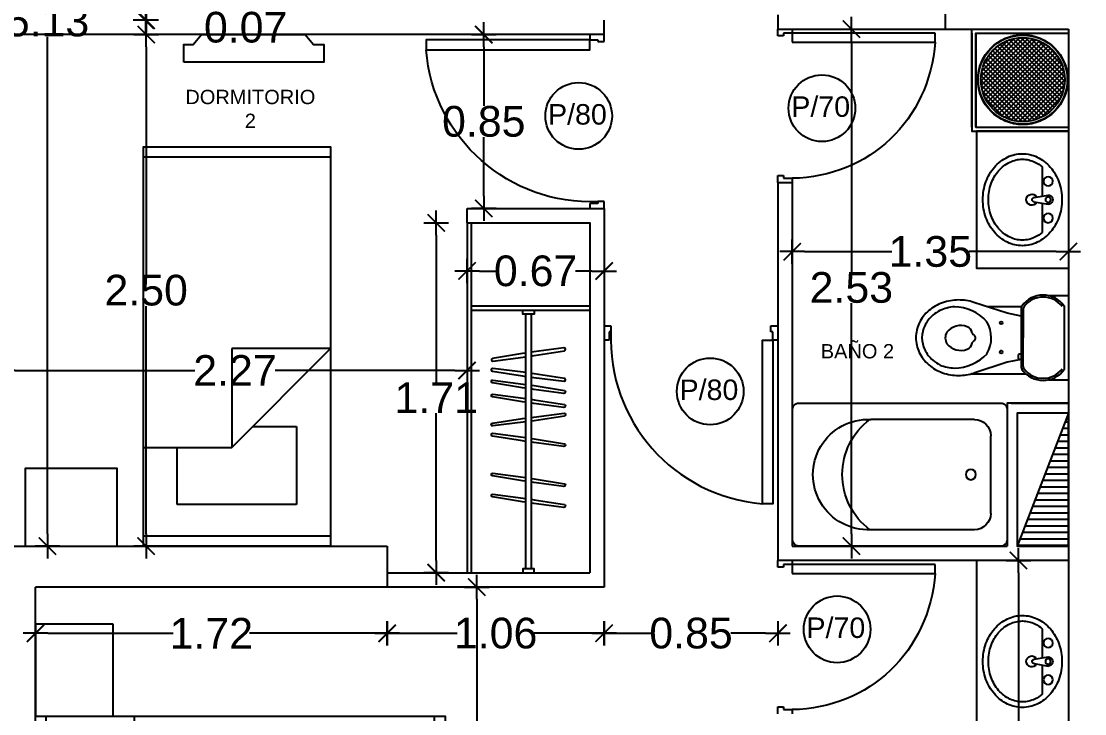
# Model space of a CAD drawing. Header units: millimetres. Extents: x 1217 to 2428, y 234 to 779.
# Drawn here: x 2354.52 to 2359.72, y 525.68 to 529.07 of the extents above; entities that cross this region are included whole.
import ezdxf

# ---------------------------------------------------------------- set-up
doc = ezdxf.new("R2010")
doc.units = ezdxf.units.MM
doc.layers.get('0').update_dxf_attribs({"lineweight": 5})
for name, color, linetype in [('0.1', 251, 'Continuous'), ('0.3', 6, 'Continuous'), ('ARTEFACTOS', 4, 'Continuous'), ('COTAS', 252, 'Continuous'), ('COTAS INTERIORES', 3, 'Continuous'), ('Ejes', 8, 'Continuous'), ('Muebles', 8, 'Continuous'), ('muros', 7, 'Continuous'), ('PUERTAS', 2, 'Continuous'), ('SHAFT', 3, 'Continuous'), ('Texto', 1, 'Continuous')]:
    doc.layers.add(name, color=color, linetype=linetype)
doc.styles.add('INTERARQ', font='arial.ttf')
doc.styles.get("Standard").update_dxf_attribs({"font": 'arial.ttf'})
doc.dimstyles.new('ESCALA_1-50', dxfattribs={"dimtxt": 0.15, "dimasz": 0.06, "dimexe": 0.18, "dimexo": 0.0625, "dimgap": 0, "dimtad": 0, "dimtih": 1, "dimtoh": 1, "dimzin": 0, "dimdsep": 46, "dimtxsty": 'INTERARQ', "dimblk": 'DIMTICK', "dimcen": 0, "dimse1": 1, "dimse2": 1, "dimclrd": 256, "dimclre": 1, "dimclrt": 2, "dimadec": 0, "dimazin": 0, "dimtfac": 4.5, "dimtofl": 0, "dimtmove": 2, "dimatfit": 3, "dimldrblk": 'DIMTICK', "dimfxl": 1, "dimtolj": 1, "dimtzin": 0, "dimarcsym": 0})

# ---------------------------------------------------------------- blocks, each defined once
blk = doc.blocks.new('P80')
at = {"layer": 'PUERTAS'}
for p, q in [((-0.07, 0.825), (-0.07, 0.85)), ((0, 0.85), (0, 0.8162)), ((-0.03, 0.825), (-0.07, 0.825)), ((-0.03, 0.8162), (-0.03, 0.825)), ((0, 0.8162), (-0.03, 0.8162)), ((-0.07, 0.025), (-0.03, 0.025)), ((-0.07, 0), (-0.07, 0.025)), ((-0.03, 0.0338), (0, 0.0338)), ((-0.03, 0.025), (-0.03, 0.0338)), ((0, 0.0338), (0, 0))]:
    blk.add_line(p, q, dxfattribs=at)
blk.add_lwpolyline([(-0.87, 0.075), (-0.07, 0.075), (-0.07, 0.025), (-0.87, 0.025)], close=True, dxfattribs=at)
blk.add_arc((-0.0663, 0.0108), 0.8063, 87.4193, 175.4329, dxfattribs=at)
blk = doc.blocks.new('Van1-pla')
at = {"color": 8}
for p, q in [((-2.16, 42.32), (-18.03, 42.32)), ((-1.41, 37.99), (-2.71, 45.49)), ((0.99, 37.99), (2.29, 45.49)), ((17.6, 42.32), (1.74, 42.32))]:
    blk.add_line(p, q, dxfattribs=at)
blk.add_lwpolyline([(-25.21, 31.5, 0.112687), (-23.37, 23.44, 0.103282), (-17.89, 16.3, 0.092276), (-9.94, 11.68, 0.085761), (-0.21, 10, 0.085761), (9.52, 11.68, 0.092276), (17.47, 16.3, 0.103282), (22.95, 23.44, 0.112687), (24.79, 31.5, 0.112687), (22.95, 39.56, 0.103282), (17.47, 46.7, 0.092276), (9.52, 51.32, 0.085761), (-0.21, 53, 0.085761), (-9.94, 51.32, 0.092276), (-17.89, 46.7, 0.103282), (-23.37, 39.56, 0.112687)], format="xyb", close=True, dxfattribs=at)
for points in [[(-18.03, 42.32, 0.063934), (-20.67, 38.26, 0.112687), (-22.21, 31.5, 0.112687)], [(-22.21, 31.5, 0.112687), (-20.67, 24.74, 0.103282), (-15.93, 18.57, 0.092276), (-8.94, 14.51, 0.085761), (-0.21, 13, 0.085761), (8.51, 14.51, 0.092276), (15.51, 18.57, 0.103282), (20.25, 24.74, 0.112687), (21.79, 31.5, 0.112687), (20.25, 38.26, 0.063934), (17.6, 42.32, 0.092276)]]:
    blk.add_lwpolyline(points, format="xyb", dxfattribs=at)
for centre, radius in [((-10.21, 45.49), 2.5), ((-0.21, 45.49), 1.5), ((9.79, 45.49), 2.5)]:
    blk.add_circle(centre, radius, dxfattribs=at)
for centre, radius, start, end in [((-0.21, 45.49), 2.5, 340.33287, 199.66713), ((-0.21, 36.6), 3, 118.18244, 61.81756), ((-0.21, 37.99), 1.2, 180, 0)]:
    blk.add_arc(centre, radius, start, end, dxfattribs=at)
blk = doc.blocks.new('vmxvm')
at = {"layer": 'ARTEFACTOS'}
for p, q in [((384488.8948, 7753140.0279, 0), (384489.2744, 7753140.0279, 0)), ((384488.8149, 7753139.9479, 0), (384488.8149, 7753139.8085, 0)), ((384489.3543, 7753139.9479, 0), (384489.3543, 7753139.8085, 0)), ((384488.735, 7753139.8085, 0), (384488.735, 7753139.089, 0)), ((384488.8149, 7753139.8085, 0), (384488.8146, 7753139.4288, 0)), ((384489.3543, 7753139.8085, 0), (384489.3543, 7753139.441, 0)), ((384489.4342, 7753139.089, 0), (384489.4342, 7753139.8085, 0)), ((384488.765, 7753139.059, 0), (384489.4042, 7753139.059, 0))]:
    blk.add_line(p, q, dxfattribs=at)
at = {"layer": 'ARTEFACTOS', "elevation": 0}
blk.add_lwpolyline([(384489.4342, 7753139.8085), (384489.4342, 7753140.0778, 0.414214), (384489.4042, 7753140.1078), (384488.765, 7753140.1078, 0.414214), (384488.735, 7753140.0778), (384488.735, 7753139.8085)], format="xyb", dxfattribs=at)
at = {"layer": 'ARTEFACTOS'}
blk.add_circle((384489.0846, 7753139.9305, 0), 0.025, dxfattribs=at)
for centre, radius, start, end in [((384488.8948, 7753139.9479, 0), 0.0799, 90, 180), ((384489.2744, 7753139.9479, 0), 0.0799, 0, 90), ((384489.0846, 7753139.4288, 0), 0.27, 177.4079, 2.5921), ((384489.0846, 7753139.6386, 0), 0.3366, 216.7598, 323.2402), ((384488.765, 7753139.089, 0), 0.03, 180, 270), ((384489.4042, 7753139.089, 0), 0.03, 270, 0)]:
    blk.add_arc(centre, radius, start, end, dxfattribs=at)
blk = doc.blocks.new('wc')
at = {"layer": 'ARTEFACTOS', "color": 8}
for p, q in [((0.0667, 0.3584), (-0.0303, 0.3584)), ((0.4474, 0.3297), (0.1774, 0.3297)), ((0.2693, 0.2723), (0.4328, 0.3255)), ((-0.0104, -0.0028), (-0.0104, 0.3078)), ((0.1906, 0.2929), (0.1906, 0.1525)), ((0.2006, 0.0088), (0.2006, 0.2962)), ((0.2006, 0.2586), (0.2693, 0.2723)), ((0.2006, 0.2232), (0.1906, 0.2232)), ((0.2006, 0.2584), (0.2115, 0.2584)), ((0.2006, 0.2325), (0.2115, 0.2325)), ((0.2135, 0.2564), (0.2135, 0.2345)), ((0.1906, 0.0121), (0.1906, 0.1525)), ((0.1867, 0.0003), (0.1863, 0.0003)), ((0.3689, 0.0003), (0.1987, 0.0003)), ((0.2006, 0.0464), (0.2693, 0.0327)), ((0.2693, 0.0327), (0.4328, -0.0205)), ((0.0684, -0.0537), (-0.0303, -0.0537))]:
    blk.add_line(p, q, dxfattribs=at)
for centre in [(0.2994, 0.2224), (0.2994, 0.0796)]:
    blk.add_circle(centre, 0.00699, dxfattribs=at)
for centre, radius, start, end in [((0.0933, 0.2339), 0.1272, 35.4669, 144.5331), ((0.0933, 0.2339), 0.1172, 37.3062, 142.6938), ((0.5066, 0.0988), 0.2384, 90, 108.0194), ((0.5066, 0.0988), 0.2384, 70.5417, 90), ((0.5159, 0.125), 0.2106, 49.5378, 70.5417), ((0.1706, 0.2929), 0.02, 0, 37.3062), ((0.1806, 0.2962), 0.02, 0, 35.4669), ((0.5327, 0.0739), 0.2274, 91.2506, 136.4359), ((0.5124, 0.0619), 0.2399, 69.233, 86.3288), ((0.5159, 0.125), 0.1806, 49.5378, 63.1436), ((0.5301, 0.1418), 0.1586, 25.9026, 49.5378), ((0.5301, 0.1418), 0.1886, 25.9026, 49.5378), ((0.2115, 0.2564), 0.002, 0, 90), ((0.2115, 0.2345), 0.002, 270, 0), ((0.5031, 0.1526), 0.156, 149.9827, 210.1211), ((0.4793, 0.1715), 0.0399, 110.9889, 170.0192), ((0.4966, 0.1263), 0.0883, 39.3794, 110.9889), ((0.5522, 0.1525), 0.1341, 0, 25.9026), ((0.5522, 0.1525), 0.164, 0, 25.9026), ((0.4398, 0.1536), 0.0161, 125.934, 233.3996), ((0.4202, 0.187), 0.0227, 296.4163, 327.7225), ((0.5047, 0.167), 0.0658, 170.0192, 173.1517), ((0.5102, 0.1534), 0.0618, 333.0725, 27.908), ((0.4202, 0.1202), 0.0227, 32.2775, 64.0078), ((0.5047, 0.1402), 0.0658, 186.8483, 189.9808), ((0.4793, 0.1357), 0.0399, 189.9808, 249.0111), ((0.4966, 0.1809), 0.0883, 249.0111, 321.1211), ((0.5522, 0.1525), 0.1341, 334.0974, 0), ((0.5522, 0.1525), 0.164, 334.0974, 0), ((0.5315, 0.2205), 0.2193, 221.8152, 269.0461), ((0.5301, 0.1632), 0.1586, 310.4622, 334.0974), ((0.5301, 0.1632), 0.1886, 310.4622, 334.0974), ((0.1706, 0.0121), 0.02, 322.6938, 0), ((0.1806, 0.0088), 0.02, 324.5331, 0), ((0.5116, 0.2113), 0.2107, 274.4195, 294.2912), ((0.5159, 0.18), 0.2106, 289.4583, 310.4622), ((0.5159, 0.18), 0.1806, 297.1692, 310.4622), ((0.0933, 0.0711), 0.1272, 215.4669, 324.5331), ((0.0933, 0.0711), 0.1172, 217.3062, 322.6938), ((0.5066, 0.2062), 0.2384, 251.9806, 270), ((0.5066, 0.2062), 0.2384, 270, 289.4583)]:
    blk.add_arc(centre, radius, start, end, dxfattribs=at)
blk = doc.blocks.new('Cama 1Pl')
at = {"layer": 'ARTEFACTOS'}
for p, q in [((-1.9012, -0.4572), (-1.9012, 0.4572)), ((-0.4826, 0.4572), (-0.4826, 0.0254)), ((-0.0508, 0.4572), (-0.0508, -0.4572)), ((-0.2032, 0.2921), (-0.4826, 0.2921)), ((-0.2032, -0.2921), (-0.2032, 0.2921)), ((-0.9652, -0.4572), (-0.9652, 0.0254)), ((-0.4826, 0.0254), (-0.9652, -0.4572)), ((-0.9652, 0.0254), (-0.4826, 0.0254)), ((-0.5842, -0.0762), (-0.5842, -0.2921)), ((-0.5842, -0.2921), (-0.2032, -0.2921))]:
    blk.add_line(p, q, dxfattribs=at)
blk.add_lwpolyline([(0, -0.4572), (0, 0.4572), (-1.952, 0.4572), (-1.952, -0.4572)], close=True, dxfattribs=at)
blk = doc.blocks.new('DFDFDFDFDDFGGG')
at = {"layer": 'PUERTAS'}
for p, q in [((381629.6763, 7752659.5205), (381629.6427, 7752659.5205)), ((381629.6763, 7752659.4936), (381629.6763, 7752659.5205)), ((381630.359, 7752659.5205), (381630.359, 7752659.4936)), ((381630.3927, 7752659.5205), (381630.359, 7752659.5205)), ((381629.6629, 7752659.4936), (381629.6763, 7752659.4936)), ((381629.6629, 7752659.4505), (381629.6629, 7752659.4936)), ((381630.359, 7752659.4936), (381630.3725, 7752659.4936)), ((381630.3725, 7752659.4936), (381630.3725, 7752659.4505)), ((381629.6427, 7752659.4505), (381629.6629, 7752659.4505)), ((381629.6628, 7752658.7508), (381629.6629, 7752659.4505)), ((381629.6629, 7752659.4505), (381629.7061, 7752659.4505)), ((381629.7061, 7752659.4505), (381629.706, 7752658.7508)), ((381630.3725, 7752659.4505), (381630.3927, 7752659.4505)), ((381629.706, 7752658.7508), (381629.6628, 7752658.7508))]:
    blk.add_line(p, q, dxfattribs=at)
blk.add_ellipse((381629.5787, 7752659.5294), major_axis=(-0.6336, 0.5233), ratio=0.91419, start_param=2.378631, end_param=3.775075, dxfattribs=at)
blk = doc.blocks.new('Cama 2Pl')
at = {"layer": 'ARTEFACTOS'}
for p, q in [((-1.9512, -0.8), (-1.9512, 0.8)), ((-0.4826, 0.8), (-0.4826, -0.3174)), ((-0.0508, 0.8), (-0.0508, -0.8)), ((-0.2032, 0.7365), (-0.4826, 0.7365)), ((-0.2032, 0.0381), (-0.2032, 0.7365)), ((0, 0), (-2.002, 0)), ((-0.4826, 0.0381), (-0.2032, 0.0381)), ((-0.2032, -0.0381), (-0.4826, -0.0381)), ((-0.2032, -0.7365), (-0.2032, -0.0381)), ((-0.4826, -0.3174), (-0.9652, -0.8)), ((-0.9652, -0.8), (-0.9652, -0.3174)), ((-0.9652, -0.3174), (-0.4826, -0.3174)), ((-0.5842, -0.419), (-0.5842, -0.7365)), ((-0.5842, -0.7365), (-0.2032, -0.7365))]:
    blk.add_line(p, q, dxfattribs=at)
for points in [[(-0.38, 1.25), (0, 1.25), (0, 0.8), (-0.38, 0.8), (-0.38, 1.25)], [(-0.38, -1.25), (0, -1.25), (0, -0.8), (-0.38, -0.8), (-0.38, -1.25)]]:
    blk.add_lwpolyline(points, dxfattribs=at)
blk.add_lwpolyline([(0, -0.8), (0, 0.8), (-2.002, 0.8), (-2.002, -0.8)], close=True, dxfattribs=at)
blk = doc.blocks.new('DIMTICK')
at = {"color": 1}
for p, q in [((0, 1), (0, -1)), ((-1, 0), (1, 0))]:
    blk.add_line(p, q, dxfattribs=at)
at = {"color": 3, "const_width": 0.141}
blk.add_lwpolyline([(0.707, 0.707), (-0.707, -0.707)], dxfattribs=at)
blk = doc.blocks.new('*D426')
at = {"layer": 'COTAS', "lineweight": -2, "ltscale": 3, "transparency": 16777216}
for p, q in [((2352.9384, 520.782), (2359.6931, 520.782)), ((2366.9383, 520.782), (2360.1836, 520.782))]:
    blk.add_line(p, q, dxfattribs=at)
at = {"layer": 'Defpoints', "color": 0, "ltscale": 3, "transparency": 16777216}
for p in [(2352.8784, 526.0801, 0), (2366.9983, 526.0801, 0), (2366.9983, 520.782)]:
    blk.add_point(p, dxfattribs=at)
at = {"layer": 'COTAS', "lineweight": -2, "ltscale": 3, "transparency": 16777216, "xscale": 0.06, "yscale": 0.06, "zscale": 0.06, "rotation": 180}
blk.add_blockref('DIMTICK', (2352.8784, 520.782), dxfattribs=at)
at = {"layer": 'COTAS', "lineweight": -2, "ltscale": 3, "transparency": 16777216, "xscale": 0.06, "yscale": 0.06, "zscale": 0.06}
blk.add_blockref('DIMTICK', (2366.9983, 520.782), dxfattribs=at)
at = {"layer": 'COTAS', "color": 2, "ltscale": 3, "transparency": 16777216, "insert": (2359.9384, 520.782), "char_height": 0.15, "attachment_point": 5, "style": 'INTERARQ'}
blk.add_mtext('\\A1;14.12', dxfattribs=at)
blk = doc.blocks.new('*D712')
at = {"layer": 'COTAS', "lineweight": -2, "ltscale": 3, "transparency": 16777216}
for p, q in [((2352.389, 528.9412), (2352.389, 528.1278)), ((2352.389, 527.1612), (2352.389, 527.9746))]:
    blk.add_line(p, q, dxfattribs=at)
at = {"layer": 'Defpoints', "color": 0, "ltscale": 3, "transparency": 16777216}
for p in [(2352.389, 529.0012), (2354.9092, 529.0012, 0), (2353.0784, 527.1012, 0)]:
    blk.add_point(p, dxfattribs=at)
at = {"layer": 'COTAS', "lineweight": -2, "ltscale": 3, "transparency": 16777216, "xscale": 0.06, "yscale": 0.06, "zscale": 0.06}
for p, rotation in [((2352.389, 529.0012), 90), ((2352.389, 527.1012), 270)]:
    blk.add_blockref('DIMTICK', p, dxfattribs=dict(at, rotation=rotation))
at = {"layer": 'COTAS', "color": 2, "ltscale": 3, "transparency": 16777216, "insert": (2352.389, 528.0512), "char_height": 0.15, "attachment_point": 5, "style": 'INTERARQ'}
blk.add_mtext('\\A1;1.90', dxfattribs=at)
blk = doc.blocks.new('*D729')
at = {"layer": 'COTAS', "lineweight": -2, "ltscale": 3, "transparency": 16777216}
for p, q in [((2350.9562, 555.1033), (2350.9562, 538.6798)), ((2350.9562, 522.5893), (2350.9562, 538.5265))]:
    blk.add_line(p, q, dxfattribs=at)
at = {"layer": 'Defpoints', "color": 0, "ltscale": 3, "transparency": 16777216}
for p in [(2350.9562, 555.1633), (2355.3008, 555.1633, 0), (2355.1905, 522.5293, 0)]:
    blk.add_point(p, dxfattribs=at)
at = {"layer": 'COTAS', "lineweight": -2, "ltscale": 3, "transparency": 16777216, "xscale": 0.06, "yscale": 0.06, "zscale": 0.06}
for p, rotation in [((2350.9562, 555.1633), 90), ((2350.9562, 522.5293), 270)]:
    blk.add_blockref('DIMTICK', p, dxfattribs=dict(at, rotation=rotation))
at = {"layer": 'COTAS', "color": 2, "ltscale": 3, "transparency": 16777216, "insert": (2350.9562, 538.6032), "char_height": 0.15, "attachment_point": 5, "style": 'INTERARQ'}
blk.add_mtext('\\A1;32.63', dxfattribs=at)
blk = doc.blocks.new('*D770')
at = {"layer": 'COTAS', "lineweight": -2, "ltscale": 3, "transparency": 16777216}
for p, q in [((2352.389, 529.1312), (2352.389, 529.1912)), ((2352.389, 528.9412), (2352.389, 528.8812))]:
    blk.add_line(p, q, dxfattribs=at)
at = {"layer": 'Defpoints', "color": 0, "ltscale": 3, "transparency": 16777216}
for p in [(2352.389, 529.0712), (2354.7103, 529.0712, 0), (2354.9092, 529.0012, 0)]:
    blk.add_point(p, dxfattribs=at)
at = {"layer": 'COTAS', "lineweight": -2, "ltscale": 3, "transparency": 16777216, "xscale": 0.06, "yscale": 0.06, "zscale": 0.06}
for p, rotation in [((2352.389, 529.0712), 270), ((2352.389, 529.0012), 90)]:
    blk.add_blockref('DIMTICK', p, dxfattribs=dict(at, rotation=rotation))
at = {"layer": 'COTAS', "color": 2, "ltscale": 3, "transparency": 16777216, "insert": (2352.0558, 529.0362), "char_height": 0.15, "attachment_point": 5, "style": 'INTERARQ'}
blk.add_mtext('\\A1;0.07', dxfattribs=at)
blk = doc.blocks.new('*D771')
at = {"layer": 'COTAS', "lineweight": -2, "ltscale": 3, "transparency": 16777216}
for p, q in [((2352.389, 531.5712), (2352.389, 530.4277)), ((2352.389, 529.1312), (2352.389, 530.2746))]:
    blk.add_line(p, q, dxfattribs=at)
at = {"layer": 'Defpoints', "color": 0, "ltscale": 3, "transparency": 16777216}
for p in [(2352.389, 531.6312), (2353.0784, 531.6312), (2354.7103, 529.0712, 0)]:
    blk.add_point(p, dxfattribs=at)
at = {"layer": 'COTAS', "lineweight": -2, "ltscale": 3, "transparency": 16777216, "xscale": 0.06, "yscale": 0.06, "zscale": 0.06}
for p, rotation in [((2352.389, 531.6312), 90), ((2352.389, 529.0712), 270)]:
    blk.add_blockref('DIMTICK', p, dxfattribs=dict(at, rotation=rotation))
at = {"layer": 'COTAS', "color": 2, "ltscale": 3, "transparency": 16777216, "insert": (2352.389, 530.3512), "char_height": 0.15, "attachment_point": 5, "style": 'INTERARQ'}
blk.add_mtext('\\A1;2.56', dxfattribs=at)
blk = doc.blocks.new('*D772')
at = {"layer": 'COTAS INTERIORES', "lineweight": -2, "ltscale": 3, "transparency": 16777216}
for p, q in [((2355.1251, 531.5711), (2355.1251, 530.4277)), ((2355.1251, 529.1312), (2355.1251, 530.2746))]:
    blk.add_line(p, q, dxfattribs=at)
at = {"layer": 'Defpoints', "color": 0, "ltscale": 3, "transparency": 16777216}
for p in [(2354.8497, 531.6311, 0), (2354.8497, 529.0712, 0), (2355.1251, 529.0712)]:
    blk.add_point(p, dxfattribs=at)
at = {"layer": 'COTAS INTERIORES', "lineweight": -2, "ltscale": 3, "transparency": 16777216, "xscale": 0.06, "yscale": 0.06, "zscale": 0.06}
for p, rotation in [((2355.1251, 531.6311), 90), ((2355.1251, 529.0712), 270)]:
    blk.add_blockref('DIMTICK', p, dxfattribs=dict(at, rotation=rotation))
at = {"layer": 'COTAS INTERIORES', "color": 2, "ltscale": 3, "transparency": 16777216, "insert": (2355.1251, 530.3511), "char_height": 0.15, "attachment_point": 5, "style": 'INTERARQ'}
blk.add_mtext('\\A1;2.56', dxfattribs=at)
blk = doc.blocks.new('*D782')
at = {"layer": 'COTAS INTERIORES', "lineweight": -2, "ltscale": 3, "transparency": 16777216}
for p, q in [((2354.6468, 531.5712), (2354.6468, 529.1428)), ((2354.6468, 526.5612), (2354.6468, 528.9896))]:
    blk.add_line(p, q, dxfattribs=at)
at = {"layer": 'Defpoints', "color": 0, "ltscale": 3, "transparency": 16777216}
for p in [(2353.0784, 531.6312, 0), (2354.6468, 531.6312), (2353.6869, 526.5012, 0)]:
    blk.add_point(p, dxfattribs=at)
at = {"layer": 'COTAS INTERIORES', "lineweight": -2, "ltscale": 3, "transparency": 16777216, "xscale": 0.06, "yscale": 0.06, "zscale": 0.06}
for p, rotation in [((2354.6468, 531.6312), 90), ((2354.6468, 526.5012), 270)]:
    blk.add_blockref('DIMTICK', p, dxfattribs=dict(at, rotation=rotation))
at = {"layer": 'COTAS INTERIORES', "color": 2, "ltscale": 3, "transparency": 16777216, "insert": (2354.6468, 529.0662), "char_height": 0.15, "attachment_point": 5, "style": 'INTERARQ'}
blk.add_mtext('\\A1;5.13', dxfattribs=at)
blk = doc.blocks.new('*D783')
at = {"layer": 'COTAS INTERIORES', "lineweight": -2, "ltscale": 3, "transparency": 16777216}
for p, q in [((2355.1292, 528.9412), (2355.1292, 527.8278)), ((2355.1292, 526.5612), (2355.1292, 527.6746))]:
    blk.add_line(p, q, dxfattribs=at)
at = {"layer": 'Defpoints', "color": 0, "ltscale": 3, "transparency": 16777216}
for p in [(2354.9874, 529.0012, 0), (2355.1292, 529.0012), (2354.9874, 526.5012, 0)]:
    blk.add_point(p, dxfattribs=at)
at = {"layer": 'COTAS INTERIORES', "lineweight": -2, "ltscale": 3, "transparency": 16777216, "xscale": 0.06, "yscale": 0.06, "zscale": 0.06}
for p, rotation in [((2355.1292, 529.0012), 90), ((2355.1292, 526.5012), 270)]:
    blk.add_blockref('DIMTICK', p, dxfattribs=dict(at, rotation=rotation))
at = {"layer": 'COTAS INTERIORES', "color": 2, "ltscale": 3, "transparency": 16777216, "insert": (2355.1292, 527.7512), "char_height": 0.15, "attachment_point": 5, "style": 'INTERARQ'}
blk.add_mtext('\\A1;2.50', dxfattribs=at)
blk = doc.blocks.new('*D784')
at = {"layer": 'COTAS INTERIORES', "lineweight": -2, "ltscale": 3, "transparency": 16777216}
for p, q in [((2355.1292, 529.1312), (2355.1292, 529.1912)), ((2355.1292, 528.9412), (2355.1292, 528.8812))]:
    blk.add_line(p, q, dxfattribs=at)
at = {"layer": 'Defpoints', "color": 0, "ltscale": 3, "transparency": 16777216}
for p in [(2354.8575, 529.0712, 0), (2355.1292, 529.0712), (2354.9874, 529.0012, 0)]:
    blk.add_point(p, dxfattribs=at)
at = {"layer": 'COTAS INTERIORES', "lineweight": -2, "ltscale": 3, "transparency": 16777216, "xscale": 0.06, "yscale": 0.06, "zscale": 0.06}
for p, rotation in [((2355.1292, 529.0712), 270), ((2355.1292, 529.0012), 90)]:
    blk.add_blockref('DIMTICK', p, dxfattribs=dict(at, rotation=rotation))
at = {"layer": 'COTAS INTERIORES', "color": 2, "ltscale": 3, "transparency": 16777216, "insert": (2355.6156, 529.0362), "char_height": 0.15, "attachment_point": 5, "style": 'INTERARQ'}
blk.add_mtext('\\A1;0.07', dxfattribs=at)
blk = doc.blocks.new('*D785')
at = {"layer": 'COTAS INTERIORES', "lineweight": -2, "ltscale": 3, "transparency": 16777216}
for p, q in [((2354.4885, 527.3596), (2355.3673, 527.3596)), ((2356.6383, 527.3596), (2355.7595, 527.3596))]:
    blk.add_line(p, q, dxfattribs=at)
at = {"layer": 'Defpoints', "color": 0, "ltscale": 3, "transparency": 16777216}
for p in [(2354.4285, 529.0012, 0), (2356.6983, 528.1512, 0), (2356.6983, 527.3596)]:
    blk.add_point(p, dxfattribs=at)
at = {"layer": 'COTAS INTERIORES', "lineweight": -2, "ltscale": 3, "transparency": 16777216, "xscale": 0.06, "yscale": 0.06, "zscale": 0.06, "rotation": 180}
blk.add_blockref('DIMTICK', (2354.4285, 527.3596), dxfattribs=at)
at = {"layer": 'COTAS INTERIORES', "lineweight": -2, "ltscale": 3, "transparency": 16777216, "xscale": 0.06, "yscale": 0.06, "zscale": 0.06}
blk.add_blockref('DIMTICK', (2356.6983, 527.3596), dxfattribs=at)
at = {"layer": 'COTAS INTERIORES', "color": 2, "ltscale": 3, "transparency": 16777216, "insert": (2355.5634, 527.3596), "char_height": 0.15, "attachment_point": 5, "style": 'INTERARQ'}
blk.add_mtext('\\A1;2.27', dxfattribs=at)
blk = doc.blocks.new('*D786')
at = {"layer": 'COTAS INTERIORES', "lineweight": -2, "ltscale": 3, "transparency": 16777216}
for p, q in [((2354.6485, 526.0752), (2355.261, 526.0752)), ((2356.2476, 526.0752), (2355.635, 526.0752))]:
    blk.add_line(p, q, dxfattribs=at)
at = {"layer": 'Defpoints', "color": 0, "ltscale": 3, "transparency": 16777216}
for p in [(2354.5885, 526.3012, 0), (2356.3076, 526.3012, 0), (2356.3076, 526.0752)]:
    blk.add_point(p, dxfattribs=at)
at = {"layer": 'COTAS INTERIORES', "lineweight": -2, "ltscale": 3, "transparency": 16777216, "xscale": 0.06, "yscale": 0.06, "zscale": 0.06, "rotation": 180}
blk.add_blockref('DIMTICK', (2354.5885, 526.0752), dxfattribs=at)
at = {"layer": 'COTAS INTERIORES', "lineweight": -2, "ltscale": 3, "transparency": 16777216, "xscale": 0.06, "yscale": 0.06, "zscale": 0.06}
blk.add_blockref('DIMTICK', (2356.3076, 526.0752), dxfattribs=at)
at = {"layer": 'COTAS INTERIORES', "color": 2, "ltscale": 3, "transparency": 16777216, "insert": (2355.448, 526.0752), "char_height": 0.15, "attachment_point": 5, "style": 'INTERARQ'}
blk.add_mtext('\\A1;1.72', dxfattribs=at)
blk = doc.blocks.new('*D787')
at = {"layer": 'COTAS INTERIORES', "lineweight": -2, "ltscale": 3, "transparency": 16777216}
for p, q in [((2356.3676, 526.0752), (2356.6503, 526.0752)), ((2357.3084, 526.0752), (2357.0257, 526.0752))]:
    blk.add_line(p, q, dxfattribs=at)
at = {"layer": 'Defpoints', "color": 0, "ltscale": 3, "transparency": 16777216}
for p in [(2356.3076, 526.3012, 0), (2357.3684, 526.3012), (2357.3684, 526.0752)]:
    blk.add_point(p, dxfattribs=at)
at = {"layer": 'COTAS INTERIORES', "lineweight": -2, "ltscale": 3, "transparency": 16777216, "xscale": 0.06, "yscale": 0.06, "zscale": 0.06, "rotation": 180}
blk.add_blockref('DIMTICK', (2356.3076, 526.0752), dxfattribs=at)
at = {"layer": 'COTAS INTERIORES', "lineweight": -2, "ltscale": 3, "transparency": 16777216, "xscale": 0.06, "yscale": 0.06, "zscale": 0.06}
blk.add_blockref('DIMTICK', (2357.3684, 526.0752), dxfattribs=at)
at = {"layer": 'COTAS INTERIORES', "color": 2, "ltscale": 3, "transparency": 16777216, "insert": (2356.838, 526.0752), "char_height": 0.15, "attachment_point": 5, "style": 'INTERARQ'}
blk.add_mtext('\\A1;1.06', dxfattribs=at)
blk = doc.blocks.new('*D788')
at = {"layer": 'COTAS INTERIORES', "lineweight": -2, "ltscale": 3, "transparency": 16777216}
for p, q in [((2357.4284, 526.0752), (2357.598, 526.0752)), ((2358.1583, 526.0752), (2357.9887, 526.0752))]:
    blk.add_line(p, q, dxfattribs=at)
at = {"layer": 'Defpoints', "color": 0, "ltscale": 3, "transparency": 16777216}
for p in [(2358.2183, 526.4312), (2357.3684, 526.3012), (2358.2183, 526.0752)]:
    blk.add_point(p, dxfattribs=at)
at = {"layer": 'COTAS INTERIORES', "lineweight": -2, "ltscale": 3, "transparency": 16777216, "xscale": 0.06, "yscale": 0.06, "zscale": 0.06, "rotation": 180}
blk.add_blockref('DIMTICK', (2357.3684, 526.0752), dxfattribs=at)
at = {"layer": 'COTAS INTERIORES', "lineweight": -2, "ltscale": 3, "transparency": 16777216, "xscale": 0.06, "yscale": 0.06, "zscale": 0.06}
blk.add_blockref('DIMTICK', (2358.2183, 526.0752), dxfattribs=at)
at = {"layer": 'COTAS INTERIORES', "color": 2, "ltscale": 3, "transparency": 16777216, "insert": (2357.7933, 526.0752), "char_height": 0.15, "attachment_point": 5, "style": 'INTERARQ'}
blk.add_mtext('\\A1;0.85', dxfattribs=at)
blk = doc.blocks.new('*D789')
at = {"layer": 'COTAS INTERIORES', "lineweight": -2, "ltscale": 3, "transparency": 16777216}
for p, q in [((2356.5476, 528.0212), (2356.5476, 527.3015)), ((2356.5476, 526.4312), (2356.5476, 527.1509))]:
    blk.add_line(p, q, dxfattribs=at)
at = {"layer": 'Defpoints', "color": 0, "ltscale": 3, "transparency": 16777216}
for p in [(2356.5476, 528.0812), (2357.2984, 528.0812, 0), (2357.2984, 526.3712, 0)]:
    blk.add_point(p, dxfattribs=at)
at = {"layer": 'COTAS INTERIORES', "lineweight": -2, "ltscale": 3, "transparency": 16777216, "xscale": 0.06, "yscale": 0.06, "zscale": 0.06}
for p, rotation in [((2356.5476, 528.0812), 90), ((2356.5476, 526.3712), 270)]:
    blk.add_blockref('DIMTICK', p, dxfattribs=dict(at, rotation=rotation))
at = {"layer": 'COTAS INTERIORES', "color": 2, "ltscale": 3, "transparency": 16777216, "insert": (2356.5476, 527.2262), "char_height": 0.15, "attachment_point": 5, "style": 'INTERARQ'}
blk.add_mtext('\\A1;1.71', dxfattribs=at)
blk = doc.blocks.new('*D790')
at = {"layer": 'COTAS INTERIORES', "lineweight": -2, "ltscale": 3, "transparency": 16777216}
for p, q in [((2356.7583, 527.8456), (2356.8385, 527.8456)), ((2357.3084, 527.8456), (2357.2282, 527.8456))]:
    blk.add_line(p, q, dxfattribs=at)
at = {"layer": 'Defpoints', "color": 0, "ltscale": 3, "transparency": 16777216}
for p in [(2356.6983, 528.1512, 0), (2357.3684, 528.1512, 0), (2357.3684, 527.8456)]:
    blk.add_point(p, dxfattribs=at)
at = {"layer": 'COTAS INTERIORES', "lineweight": -2, "ltscale": 3, "transparency": 16777216, "xscale": 0.06, "yscale": 0.06, "zscale": 0.06, "rotation": 180}
blk.add_blockref('DIMTICK', (2356.6983, 527.8456), dxfattribs=at)
at = {"layer": 'COTAS INTERIORES', "lineweight": -2, "ltscale": 3, "transparency": 16777216, "xscale": 0.06, "yscale": 0.06, "zscale": 0.06}
blk.add_blockref('DIMTICK', (2357.3684, 527.8456), dxfattribs=at)
at = {"layer": 'COTAS INTERIORES', "color": 2, "ltscale": 3, "transparency": 16777216, "insert": (2357.0333, 527.8456), "char_height": 0.15, "attachment_point": 5, "style": 'INTERARQ'}
blk.add_mtext('\\A1;0.67', dxfattribs=at)
blk = doc.blocks.new('*D791')
at = {"layer": 'COTAS INTERIORES', "lineweight": -2, "ltscale": 3, "transparency": 16777216}
for p, q in [((2356.78, 528.9412), (2356.78, 528.6527)), ((2356.78, 528.2112), (2356.78, 528.4996))]:
    blk.add_line(p, q, dxfattribs=at)
at = {"layer": 'Defpoints', "color": 0, "ltscale": 3, "transparency": 16777216}
for p in [(2356.78, 529.0012), (2357.0889, 529.0012, 0), (2357.0889, 528.1512, 0)]:
    blk.add_point(p, dxfattribs=at)
at = {"layer": 'COTAS INTERIORES', "lineweight": -2, "ltscale": 3, "transparency": 16777216, "xscale": 0.06, "yscale": 0.06, "zscale": 0.06}
for p, rotation in [((2356.78, 529.0012), 90), ((2356.78, 528.1512), 270)]:
    blk.add_blockref('DIMTICK', p, dxfattribs=dict(at, rotation=rotation))
at = {"layer": 'COTAS INTERIORES', "color": 2, "ltscale": 3, "transparency": 16777216, "insert": (2356.78, 528.5762), "char_height": 0.15, "attachment_point": 5, "style": 'INTERARQ'}
blk.add_mtext('\\A1;0.85', dxfattribs=at)
blk = doc.blocks.new('*D793')
at = {"layer": 'COTAS INTERIORES', "lineweight": -2, "ltscale": 3, "transparency": 16777216}
for p, q in [((2358.3483, 527.9403), (2358.7751, 527.9403)), ((2359.5784, 527.9403), (2359.1517, 527.9403))]:
    blk.add_line(p, q, dxfattribs=at)
at = {"layer": 'Defpoints', "color": 0, "ltscale": 3, "transparency": 16777216}
for p in [(2359.6384, 527.9403), (2358.2883, 527.8575, 0), (2359.6384, 527.8575, 0)]:
    blk.add_point(p, dxfattribs=at)
at = {"layer": 'COTAS INTERIORES', "lineweight": -2, "ltscale": 3, "transparency": 16777216, "xscale": 0.06, "yscale": 0.06, "zscale": 0.06, "rotation": 180}
blk.add_blockref('DIMTICK', (2358.2883, 527.9403), dxfattribs=at)
at = {"layer": 'COTAS INTERIORES', "lineweight": -2, "ltscale": 3, "transparency": 16777216, "xscale": 0.06, "yscale": 0.06, "zscale": 0.06}
blk.add_blockref('DIMTICK', (2359.6384, 527.9403), dxfattribs=at)
at = {"layer": 'COTAS INTERIORES', "color": 2, "ltscale": 3, "transparency": 16777216, "insert": (2358.9634, 527.9403), "char_height": 0.15, "attachment_point": 5, "style": 'INTERARQ'}
blk.add_mtext('\\A1;1.35', dxfattribs=at)
blk = doc.blocks.new('*D794')
at = {"layer": 'COTAS INTERIORES', "lineweight": -2, "ltscale": 3, "transparency": 16777216}
for p, q in [((2358.5773, 528.9679), (2358.5773, 527.8412)), ((2358.5773, 526.5612), (2358.5773, 527.6879))]:
    blk.add_line(p, q, dxfattribs=at)
at = {"layer": 'Defpoints', "color": 0, "ltscale": 3, "transparency": 16777216}
for p in [(2358.5773, 529.0279), (2359.1244, 529.0279, 0), (2359.077, 526.5012, 0)]:
    blk.add_point(p, dxfattribs=at)
at = {"layer": 'COTAS INTERIORES', "lineweight": -2, "ltscale": 3, "transparency": 16777216, "xscale": 0.06, "yscale": 0.06, "zscale": 0.06}
for p, rotation in [((2358.5773, 529.0279), 90), ((2358.5773, 526.5012), 270)]:
    blk.add_blockref('DIMTICK', p, dxfattribs=dict(at, rotation=rotation))
at = {"layer": 'COTAS INTERIORES', "color": 2, "ltscale": 3, "transparency": 16777216, "insert": (2358.5773, 527.7645), "char_height": 0.15, "attachment_point": 5, "style": 'INTERARQ'}
blk.add_mtext('\\A1;2.53', dxfattribs=at)
blk = doc.blocks.new('*D796')
at = {"layer": 'COTAS INTERIORES', "lineweight": -2, "ltscale": 3, "transparency": 16777216}
for p, q in [((2356.7458, 526.2412), (2356.7458, 524.993)), ((2356.7458, 523.5941), (2356.7458, 524.8424))]:
    blk.add_line(p, q, dxfattribs=at)
at = {"layer": 'Defpoints', "color": 0, "ltscale": 3, "transparency": 16777216}
for p in [(2356.7458, 526.3012), (2357.3684, 526.3012), (2357.6187, 523.5341, 0)]:
    blk.add_point(p, dxfattribs=at)
at = {"layer": 'COTAS INTERIORES', "lineweight": -2, "ltscale": 3, "transparency": 16777216, "xscale": 0.06, "yscale": 0.06, "zscale": 0.06}
for p, rotation in [((2356.7458, 526.3012), 90), ((2356.7458, 523.5341), 270)]:
    blk.add_blockref('DIMTICK', p, dxfattribs=dict(at, rotation=rotation))
at = {"layer": 'COTAS INTERIORES', "color": 2, "ltscale": 3, "transparency": 16777216, "insert": (2356.7458, 524.9177), "char_height": 0.15, "attachment_point": 5, "style": 'INTERARQ'}
blk.add_mtext('\\A1;2.77', dxfattribs=at)
blk = doc.blocks.new('*D800')
at = {"layer": 'COTAS INTERIORES', "lineweight": -2, "ltscale": 3, "transparency": 16777216}
for p, q in [((2359.3944, 526.3713), (2359.3944, 525.3379)), ((2359.3944, 524.1512), (2359.3944, 525.1846))]:
    blk.add_line(p, q, dxfattribs=at)
at = {"layer": 'Defpoints', "color": 0, "ltscale": 3, "transparency": 16777216}
for p in [(2359.2878, 526.4313, 0), (2359.3944, 526.4313), (2359.2879, 524.0912, 0)]:
    blk.add_point(p, dxfattribs=at)
at = {"layer": 'COTAS INTERIORES', "lineweight": -2, "ltscale": 3, "transparency": 16777216, "xscale": 0.06, "yscale": 0.06, "zscale": 0.06}
for p, rotation in [((2359.3944, 526.4313), 90), ((2359.3944, 524.0912), 270)]:
    blk.add_blockref('DIMTICK', p, dxfattribs=dict(at, rotation=rotation))
at = {"layer": 'COTAS INTERIORES', "color": 2, "ltscale": 3, "transparency": 16777216, "insert": (2359.3944, 525.2613), "char_height": 0.15, "attachment_point": 5, "style": 'INTERARQ'}
blk.add_mtext('\\A1;2.34', dxfattribs=at)

msp = doc.modelspace()

# ---------------------------------------------------------------- hatches: boundary and pattern name
at = {"layer": '0.1'}
h = msp.add_hatch(dxfattribs=at)
h.set_pattern_fill('ANSI37', color=256, scale=0.005, angle=-180, style=0)
h.set_pattern_definition([(225, (2330.128191, 564.101485), (0.0112252367, -0.0112252367), []), (315, (2330.128191, 564.101485), (0.0112252367, 0.0112252367), [])])
h.paths.add_polyline_path([(2359.21059, 528.78092, -0.0189559), (2359.21118, 528.79645), (2359.62001, 528.79629, -0.0187556), (2359.62059, 528.78092, -1)])
h.paths.add_polyline_path([(2359.21118, 528.79645, -0.0963417), (2359.2319, 528.87193), (2359.59928, 528.87193, -0.0965438), (2359.62001, 528.79629)])
h.paths.add_polyline_path([(2359.2319, 528.87193, -0.6205603), (2359.59928, 528.87193)])
at = {"layer": 'SHAFT'}
h = msp.add_hatch(dxfattribs=at)
h.set_pattern_fill('ANSI31', color=256, scale=0.01, angle=-225, style=0)
h.set_pattern_definition([(180, (7755476.1971, -384008.411407), (-4e-17, -0.03174976396298), [])])
h.paths.add_polyline_path([(2359.6384, 526.50121), (2359.6384, 527.15044), (2359.3887, 526.50121)])

# ---------------------------------------------------------------- linework, layer by layer
at = {"layer": '0.1', "elevation": 0}
for points in [[(2359.16586, 528.5488), (2359.16586, 529.02787), (2359.63841, 529.02787)], [(2359.16586, 529.00787), (2359.16586, 528.5288), (2359.63841, 528.5288)], [(2359.18586, 528.5488), (2359.18586, 529.00787), (2359.63841, 529.00787)], [(2359.18586, 529.00787), (2359.18586, 528.5488), (2359.63841, 528.5488)], [(2359.6384, 528.5288), (2359.18893, 528.5288), (2359.18893, 527.8596), (2359.6384, 527.8596)], [(2359.63843, 526.43129), (2359.18896, 526.43129), (2359.18896, 525.43208), (2359.63843, 525.43208)]]:
    msp.add_lwpolyline(points, dxfattribs=at)
at = {"layer": '0.1', "linetype": 'ByBlock', "elevation": 0}
msp.add_lwpolyline([(2359.6384, 527.15044), (2359.3887, 526.50121)], dxfattribs=at)
at = {"layer": '0.1', "elevation": 0}
msp.add_lwpolyline([(2354.98739, 526.50122), (2354.98739, 526.88122), (2354.53739, 526.88122), (2354.53739, 526.50122)], close=True, dxfattribs=at)
at = {"layer": '0.1'}
for radius in [0.21974, 0.2175, 0.205]:
    msp.add_circle((2359.41559, 528.78092, 0), radius, dxfattribs=at)
at = {"layer": '0.3'}
for p, q in [((2358.21833, 529.09787, 0), (2358.21833, 529.02787, 0)), ((2357.36835, 529.00115, 0), (2354.38847, 529.00117, 0)), ((2358.21833, 528.27875, 0), (2358.21834, 526.43123, 0)), ((2358.28833, 528.27875, 0), (2358.28833, 526.50121, 0)), ((2356.69833, 528.15116, 0), (2357.36835, 528.15116, 0)), ((2357.36835, 528.15116, 0), (2357.36835, 526.30121, 0)), ((2356.69833, 528.08116, 0), (2357.29835, 528.08116, 0))]:
    msp.add_line(p, q, dxfattribs=at)
at = {"layer": '0.3', "elevation": 0}
for points in [[(2357.36835, 529.00115), (2357.36835, 529.07115)], [(2358.21833, 529.02787), (2359.03744, 529.02787)], [(2358.21833, 528.27875), (2358.28833, 528.27875)], [(2356.69833, 528.08116), (2356.69833, 528.15116)], [(2357.29835, 528.08116), (2357.29835, 528.08116), (2357.29835, 526.37121)], [(2359.6384, 527.20038), (2359.33876, 527.20038), (2359.33876, 526.50121)], [(2359.35865, 527.20038), (2359.6384, 527.20038)], [(2359.6384, 526.50121), (2359.6384, 527.15044), (2359.3887, 527.15044), (2359.3887, 526.50121), (2359.6384, 526.50121)], [(2358.28833, 526.50121), (2359.33876, 526.50121)], [(2359.63841, 526.43129), (2358.21834, 526.43123)], [(2356.3076, 526.37121), (2357.29835, 526.37121)], [(2357.36835, 526.30121), (2357.36835, 526.30121), (2356.3076, 526.30121)]]:
    msp.add_lwpolyline(points, dxfattribs=at)
at = {"layer": 'ARTEFACTOS'}
for p, q in [((2357.29833, 527.67316, 0), (2356.71833, 527.67316, 0)), ((2357.29833, 527.65316, 0), (2356.71833, 527.65316, 0)), ((2356.98458, 527.63483, 0), (2356.98458, 526.38954, 0)), ((2356.98458, 527.61392, 0), (2356.98458, 526.38954, 0)), ((2357.01208, 527.63483, 0), (2357.01208, 526.38954, 0)), ((2357.01208, 527.61392, 0), (2357.01208, 526.38954, 0))]:
    msp.add_line(p, q, dxfattribs=at)
at = {"layer": 'ARTEFACTOS', "elevation": 0}
for points in [[(2355.31344, 528.86619), (2355.31343, 528.95269), (2355.35952, 528.95269), (2355.39985, 529.00116), (2355.90639, 529.00117), (2355.94672, 528.95271), (2355.99857, 528.95271), (2355.99857, 528.86621), (2355.31344, 528.86619)], [(2356.69833, 528.08116), (2356.69833, 526.37121)], [(2356.71833, 528.08116), (2356.71833, 526.37121)], [(2357.02583, 527.65316), (2357.02583, 527.63483), (2356.97083, 527.63483), (2356.97083, 527.65316)], [(2357.02583, 527.65316), (2357.02583, 527.63483), (2356.97083, 527.63483), (2356.97083, 527.65316)], [(2357.02583, 526.37121), (2357.02583, 526.38954), (2356.97083, 526.38954), (2356.97083, 526.37121)]]:
    msp.add_lwpolyline(points, dxfattribs=at)
for points in [[(2356.98458, 527.44444), (2356.96979, 527.44226), (2356.82266, 527.41829, 0.9860188), (2356.82466, 527.40468), (2356.97246, 527.42412), (2356.98458, 527.42591)], [(2356.98458, 527.44444), (2356.96979, 527.44226), (2356.82266, 527.41829, 0.9860188), (2356.82466, 527.40468), (2356.97246, 527.42412), (2356.98458, 527.42591)], [(2357.01208, 527.42995), (2357.02687, 527.43213), (2357.174, 527.4561, 0.9860188), (2357.172, 527.4697), (2357.0242, 527.45027), (2357.01208, 527.44848)], [(2357.01208, 527.42995), (2357.02687, 527.43213), (2357.174, 527.4561, 0.9860188), (2357.172, 527.4697), (2357.0242, 527.45027), (2357.01208, 527.44848)], [(2356.98458, 527.34931), (2356.97235, 527.351), (2356.82438, 527.36913, 0.9860188), (2356.8225, 527.35551), (2356.96984, 527.33284), (2356.98458, 527.3308)], [(2356.98458, 527.34931), (2356.97235, 527.351), (2356.82438, 527.36913, 0.9860188), (2356.8225, 527.35551), (2356.96984, 527.33284), (2356.98458, 527.3308)], [(2357.01208, 527.327), (2357.02432, 527.32531), (2357.17228, 527.30717, 0.9860188), (2357.17416, 527.32079), (2357.02683, 527.34347), (2357.01208, 527.34551)], [(2357.01208, 527.327), (2357.02432, 527.32531), (2357.17228, 527.30717, 0.9860188), (2357.17416, 527.32079), (2357.02683, 527.34347), (2357.01208, 527.34551)], [(2356.98458, 527.27314), (2356.96979, 527.27531), (2356.82266, 527.29929, -0.9860188), (2356.82466, 527.31289), (2356.97246, 527.29345), (2356.98458, 527.29167)], [(2356.98458, 527.27314), (2356.96979, 527.27531), (2356.82266, 527.29929, -0.9860188), (2356.82466, 527.31289), (2356.97246, 527.29345), (2356.98458, 527.29167)], [(2357.01208, 527.28762), (2357.02687, 527.28544), (2357.174, 527.26147, -0.9860188), (2357.172, 527.24787), (2357.0242, 527.2673), (2357.01208, 527.26909)], [(2357.01208, 527.28762), (2357.02687, 527.28544), (2357.174, 527.26147, -0.9860188), (2357.172, 527.24787), (2357.0242, 527.2673), (2357.01208, 527.26909)], [(2356.98458, 527.20422), (2356.96979, 527.2064), (2356.82266, 527.23037, -0.9860188), (2356.82466, 527.24397), (2356.97246, 527.22453), (2356.98458, 527.22275)], [(2356.98458, 527.20422), (2356.96979, 527.2064), (2356.82266, 527.23037, -0.9860188), (2356.82466, 527.24397), (2356.97246, 527.22453), (2356.98458, 527.22275)], [(2357.01208, 527.2187), (2357.02687, 527.21652), (2357.174, 527.19255, -0.9860188), (2357.172, 527.17895), (2357.0242, 527.19839), (2357.01208, 527.20017)], [(2357.01208, 527.2187), (2357.02687, 527.21652), (2357.174, 527.19255, -0.9860188), (2357.172, 527.17895), (2357.0242, 527.19839), (2357.01208, 527.20017)], [(2356.98458, 527.10818), (2356.97235, 527.10649), (2356.82438, 527.08836, -0.9860188), (2356.8225, 527.10198), (2356.96984, 527.12465), (2356.98458, 527.12669)], [(2356.98458, 527.10818), (2356.97235, 527.10649), (2356.82438, 527.08836, -0.9860188), (2356.8225, 527.10198), (2356.96984, 527.12465), (2356.98458, 527.12669)], [(2357.01208, 527.13049), (2357.02432, 527.13218), (2357.17228, 527.15032, -0.9860188), (2357.17416, 527.1367), (2357.02683, 527.11402), (2357.01208, 527.11198)], [(2357.01208, 527.13049), (2357.02432, 527.13218), (2357.17228, 527.15032, -0.9860188), (2357.17416, 527.1367), (2357.02683, 527.11402), (2357.01208, 527.11198)], [(2356.98458, 527.01305), (2356.96979, 527.01523), (2356.82266, 527.0392, -0.9860188), (2356.82466, 527.0528), (2356.97246, 527.03337), (2356.98458, 527.03158)], [(2356.98458, 527.01305), (2356.96979, 527.01523), (2356.82266, 527.0392, -0.9860188), (2356.82466, 527.0528), (2356.97246, 527.03337), (2356.98458, 527.03158)], [(2357.01208, 527.02754), (2357.02687, 527.02536), (2357.174, 527.00139, -0.9860188), (2357.172, 526.98778), (2357.0242, 527.00722), (2357.01208, 527.00901)], [(2357.01208, 527.02754), (2357.02687, 527.02536), (2357.174, 527.00139, -0.9860188), (2357.172, 526.98778), (2357.0242, 527.00722), (2357.01208, 527.00901)], [(2356.98458, 526.81786), (2356.96979, 526.82004), (2356.82266, 526.84401, -0.9860188), (2356.82466, 526.85762), (2356.97246, 526.83818), (2356.98458, 526.83639)], [(2356.98458, 526.81786), (2356.96979, 526.82004), (2356.82266, 526.84401, -0.9860188), (2356.82466, 526.85762), (2356.97246, 526.83818), (2356.98458, 526.83639)], [(2357.01208, 526.83235), (2357.02687, 526.83017), (2357.174, 526.8062, -0.9860188), (2357.172, 526.79259), (2357.0242, 526.81203), (2357.01208, 526.81382)], [(2357.01208, 526.83235), (2357.02687, 526.83017), (2357.174, 526.8062, -0.9860188), (2357.172, 526.79259), (2357.0242, 526.81203), (2357.01208, 526.81382)], [(2356.98458, 526.71567), (2356.96979, 526.71784), (2356.82266, 526.74182, -0.9860188), (2356.82466, 526.75542), (2356.97246, 526.73598), (2356.98458, 526.7342)], [(2356.98458, 526.71567), (2356.96979, 526.71784), (2356.82266, 526.74182, -0.9860188), (2356.82466, 526.75542), (2356.97246, 526.73598), (2356.98458, 526.7342)], [(2357.01208, 526.73015), (2357.02687, 526.72797), (2357.174, 526.704, -0.9860188), (2357.172, 526.6904), (2357.0242, 526.70983), (2357.01208, 526.71162)], [(2357.01208, 526.73015), (2357.02687, 526.72797), (2357.174, 526.704, -0.9860188), (2357.172, 526.6904), (2357.0242, 526.70983), (2357.01208, 526.71162)]]:
    msp.add_lwpolyline(points, format="xyb", dxfattribs=at)
at = {"layer": 'muros'}
for p, q in [((2359.03744, 529.02787, 0), (2359.63841, 529.02787, 0)), ((2359.63841, 529.02787, 0), (2359.63841, 524.09126, 0)), ((2354.38846, 526.50121, 0), (2356.3076, 526.50121, 0)), ((2356.3076, 526.50121, 0), (2356.3076, 526.30121, 0)), ((2354.58846, 523.33128, 0), (2354.58846, 526.30121, 0))]:
    msp.add_line(p, q, dxfattribs=at)
at = {"layer": 'muros', "elevation": 0}
for points in [[(2359.03744, 529.02787), (2359.03744, 529.22787), (2360.43937, 529.22787)], [(2356.3076, 526.30121), (2354.58844, 526.30121)]]:
    msp.add_lwpolyline(points, dxfattribs=at)
at = {"layer": 'Texto'}
for centre in [(2358.43352, 528.64117, 0), (2357.24399, 528.60343, 0), (2357.88705, 527.25738, 0), (2358.50761, 526.09448, 0)]:
    msp.add_circle(centre, 0.16297, dxfattribs=at)

# ---------------------------------------------------------------- block references
at = {"layer": '0.1'}
for name, p, xscale, yscale, zscale, rotation in [('DFDFDFDFDDFGGG', (7745843.05053, 381707.04064, 0), -0.9988165753526749, 0.9988165753526749, 0.9988165753526749, 90), ('Van1-pla', (2359.13039, 528.1961, 0), -0.008989348791202377, 0.008989348791202377, 0.008989348791202377, 270), ('DFDFDFDFDDFGGG', (7745843.05041, 381704.444, 0), -0.9988165753526749, 0.9988165753526749, 0.9988165753526749, 90), ('Van1-pla', (2359.13043, 525.93945, 0), -0.008989348791202377, 0.008989348791202377, 0.008989348791202377, 270)]:
    msp.add_blockref(name, p, dxfattribs=dict(at, xscale=xscale, yscale=yscale, zscale=zscale, rotation=rotation))
at = {"layer": '0.1', "extrusion": (0, 0, -1), "xscale": -0.9988165753526749, "yscale": 0.9988165753526749, "zscale": -0.9988165753526749, "rotation": 180}
msp.add_blockref('wc', (-2359.60811, 527.67195, 0), dxfattribs=at)
at = {"layer": 'ARTEFACTOS', "xscale": -0.9999925657630349, "yscale": 0.9999925657630349, "zscale": 0.9999925657630349, "rotation": 270}
msp.add_blockref('vmxvm', (-7750723.1304, -383959.37543, 0), dxfattribs=at)
at = {"layer": 'ARTEFACTOS', "xscale": -0.9999925657630349, "yscale": 0.9999925657630349, "zscale": 0.9999925657630349}
msp.add_blockref('Cama 2Pl', (2354.58846, 524.86989, 0), dxfattribs=at)
at = {"layer": 'Ejes', "yscale": 0.9999925657630349, "zscale": 0.9999925657630349}
for p, xscale, rotation in [((2357.36835, 529.00115, 0), -0.9999925657630349, 180), ((2358.21815, 527.57838, 0), 0.9999925657630349, 90)]:
    msp.add_blockref('P80', p, dxfattribs=dict(at, xscale=xscale, rotation=rotation))
at = {"layer": 'Muebles', "xscale": -0.9999925657630349, "yscale": 0.9999925657630349, "zscale": 0.9999925657630349, "rotation": 90}
msp.add_blockref('Cama 1Pl', (2355.57286, 526.50121, 0), dxfattribs=at)

# ---------------------------------------------------------------- texts
at = {"layer": 'Texto', "attachment_point": 5}
for s, insert, char_height, width in [('DORMITORIO 2', (2355.63858, 528.63791, 0), 0.0699995, 0.4782868), ('P/70', (2358.42748, 528.64833, 0), 0.099999, 3.0886563), ('P/80', (2357.23795, 528.61059, 0), 0.099999, 3.0886563), ('BAÑO 2', (2358.60698, 527.45321, 0), 0.069999, 0.4782868), ('P/80', (2357.88101, 527.26455, 0), 0.099999, 3.0886563), ('P/70', (2358.50157, 526.10165, 0), 0.099999, 3.0886563)]:
    msp.add_mtext(s, dxfattribs=dict(at, insert=insert, char_height=char_height, width=width))

# ---------------------------------------------------------------- dimensions: what is measured, and where the dimension line sits
at = {"layer": 'COTAS', "ltscale": 3}
dim = msp.add_linear_dim(base=(2350.95617, 555.16328, 0), p1=(2355.19045, 522.52928, 0), p2=(2355.30082, 555.16328, 0), angle=90, dimstyle='ESCALA_1-50', dxfattribs=at)
dim.commit()
dim.dimension.update_dxf_attribs({"geometry": '*D729', "text_midpoint": (2350.95617, 538.60317, 0), "dimtype": 160})
for base, p1, p2, picture, middle in [((2352.38897, 531.63115, 0), (2354.71028, 529.07115, 0), (2353.07842, 531.63115, 0), '*D771', (2352.38897, 530.35115, 0)), ((2352.38897, 529.07115, 0), (2354.90921, 529.00117, 0), (2354.71028, 529.07115, 0), '*D770', (2352.05579, 529.03616, 0)), ((2352.38897, 529.00117, 0), (2353.07842, 527.10124, 0), (2354.90921, 529.00117, 0), '*D712', (2352.38897, 528.0512, 0))]:
    dim = msp.add_linear_dim(base=base, p1=p1, p2=p2, angle=90, dimstyle='ESCALA_1-50', dxfattribs=at)
    dim.commit()
    dim.dimension.update_dxf_attribs({"geometry": picture, "text_midpoint": middle})
dim = msp.add_linear_dim(base=(2366.99833, 520.782, 0), p1=(2352.87842, 526.08013, 0), p2=(2366.99833, 526.08011, 0), dimstyle='ESCALA_1-50', dxfattribs=at)
dim.commit()
dim.dimension.update_dxf_attribs({"geometry": '*D426', "text_midpoint": (2359.93837, 520.782, 0)})
at = {"layer": 'COTAS INTERIORES', "ltscale": 3}
for base, p1, p2, angle, picture, middle in [((2354.64679, 531.63115, 0), (2353.68688, 526.50123, 0), (2353.07842, 531.63115, 0), 90, '*D782', (2354.64679, 529.06619, 0)), ((2355.12513, 529.07115, 0), (2354.84974, 531.63115, 0), (2354.84974, 529.07115, 0), 90, '*D772', (2355.12513, 530.35115, 0)), ((2355.12922, 529.07115, 0), (2354.9874, 529.00117, 0), (2354.85753, 529.07115, 0), 90, '*D784', (2355.61556, 529.03616, 0)), ((2355.12922, 529.00117, 0), (2354.98739, 526.50122, 0), (2354.9874, 529.00117, 0), 90, '*D783', (2355.12922, 527.75119, 0)), ((2356.77998, 529.00116, 0), (2357.0889, 528.15116, 0), (2357.08891, 529.00116, 0), 90, '*D791', (2356.77998, 528.57616, 0)), ((2358.57727, 529.02787, 0), (2359.07704, 526.50121, 0), (2359.12436, 529.02787, 0), 90, '*D794', (2358.57727, 527.76454, 0)), ((2356.54762, 528.08116, 0), (2357.29835, 526.37121, 0), (2357.29835, 528.08116, 0), 90, '*D789', (2356.54762, 527.22619, 0)), ((2359.39439, 526.43127, 0), (2359.28794, 524.09125, 0), (2359.28784, 526.43127, 0), 90, '*D800', (2359.39439, 525.26126, 0)), ((2356.74583, 526.30121, 0), (2357.61872, 523.53412, 0), (2357.36835, 526.30121, 0), 270, '*D796', (2356.74583, 524.91766, 0))]:
    dim = msp.add_linear_dim(base=base, p1=p1, p2=p2, angle=angle, dimstyle='ESCALA_1-50', dxfattribs=at)
    dim.commit()
    dim.dimension.update_dxf_attribs({"geometry": picture, "text_midpoint": middle})
for base, p1, p2, picture, middle in [((2356.69833, 527.35963, 0), (2354.42846, 529.00117, 0), (2356.69833, 528.15116, 0), '*D785', (2355.5634, 527.35963, 0)), ((2357.36835, 527.84558, 0), (2356.69833, 528.15116, 0), (2357.36835, 528.15116, 0), '*D790', (2357.03334, 527.84558, 0)), ((2359.63841, 527.94034, 0), (2358.28833, 527.85747, 0), (2359.63841, 527.85747, 0), '*D793', (2358.96337, 527.94034, 0)), ((2358.21834, 526.07516, 0), (2357.36835, 526.30121, 0), (2358.21834, 526.43123, 0), '*D788', (2357.79334, 526.07516, 0)), ((2356.3076, 526.07516, 0), (2354.58846, 526.30121, 0), (2356.3076, 526.30121, 0), '*D786', (2355.44803, 526.07516, 0)), ((2357.36835, 526.07517, 0), (2356.3076, 526.30121, 0), (2357.36835, 526.30121, 0), '*D787', (2356.83798, 526.07517, 0))]:
    dim = msp.add_linear_dim(base=base, p1=p1, p2=p2, dimstyle='ESCALA_1-50', dxfattribs=at)
    dim.commit()
    dim.dimension.update_dxf_attribs({"geometry": picture, "text_midpoint": middle})

doc.saveas('drawing.dxf')
